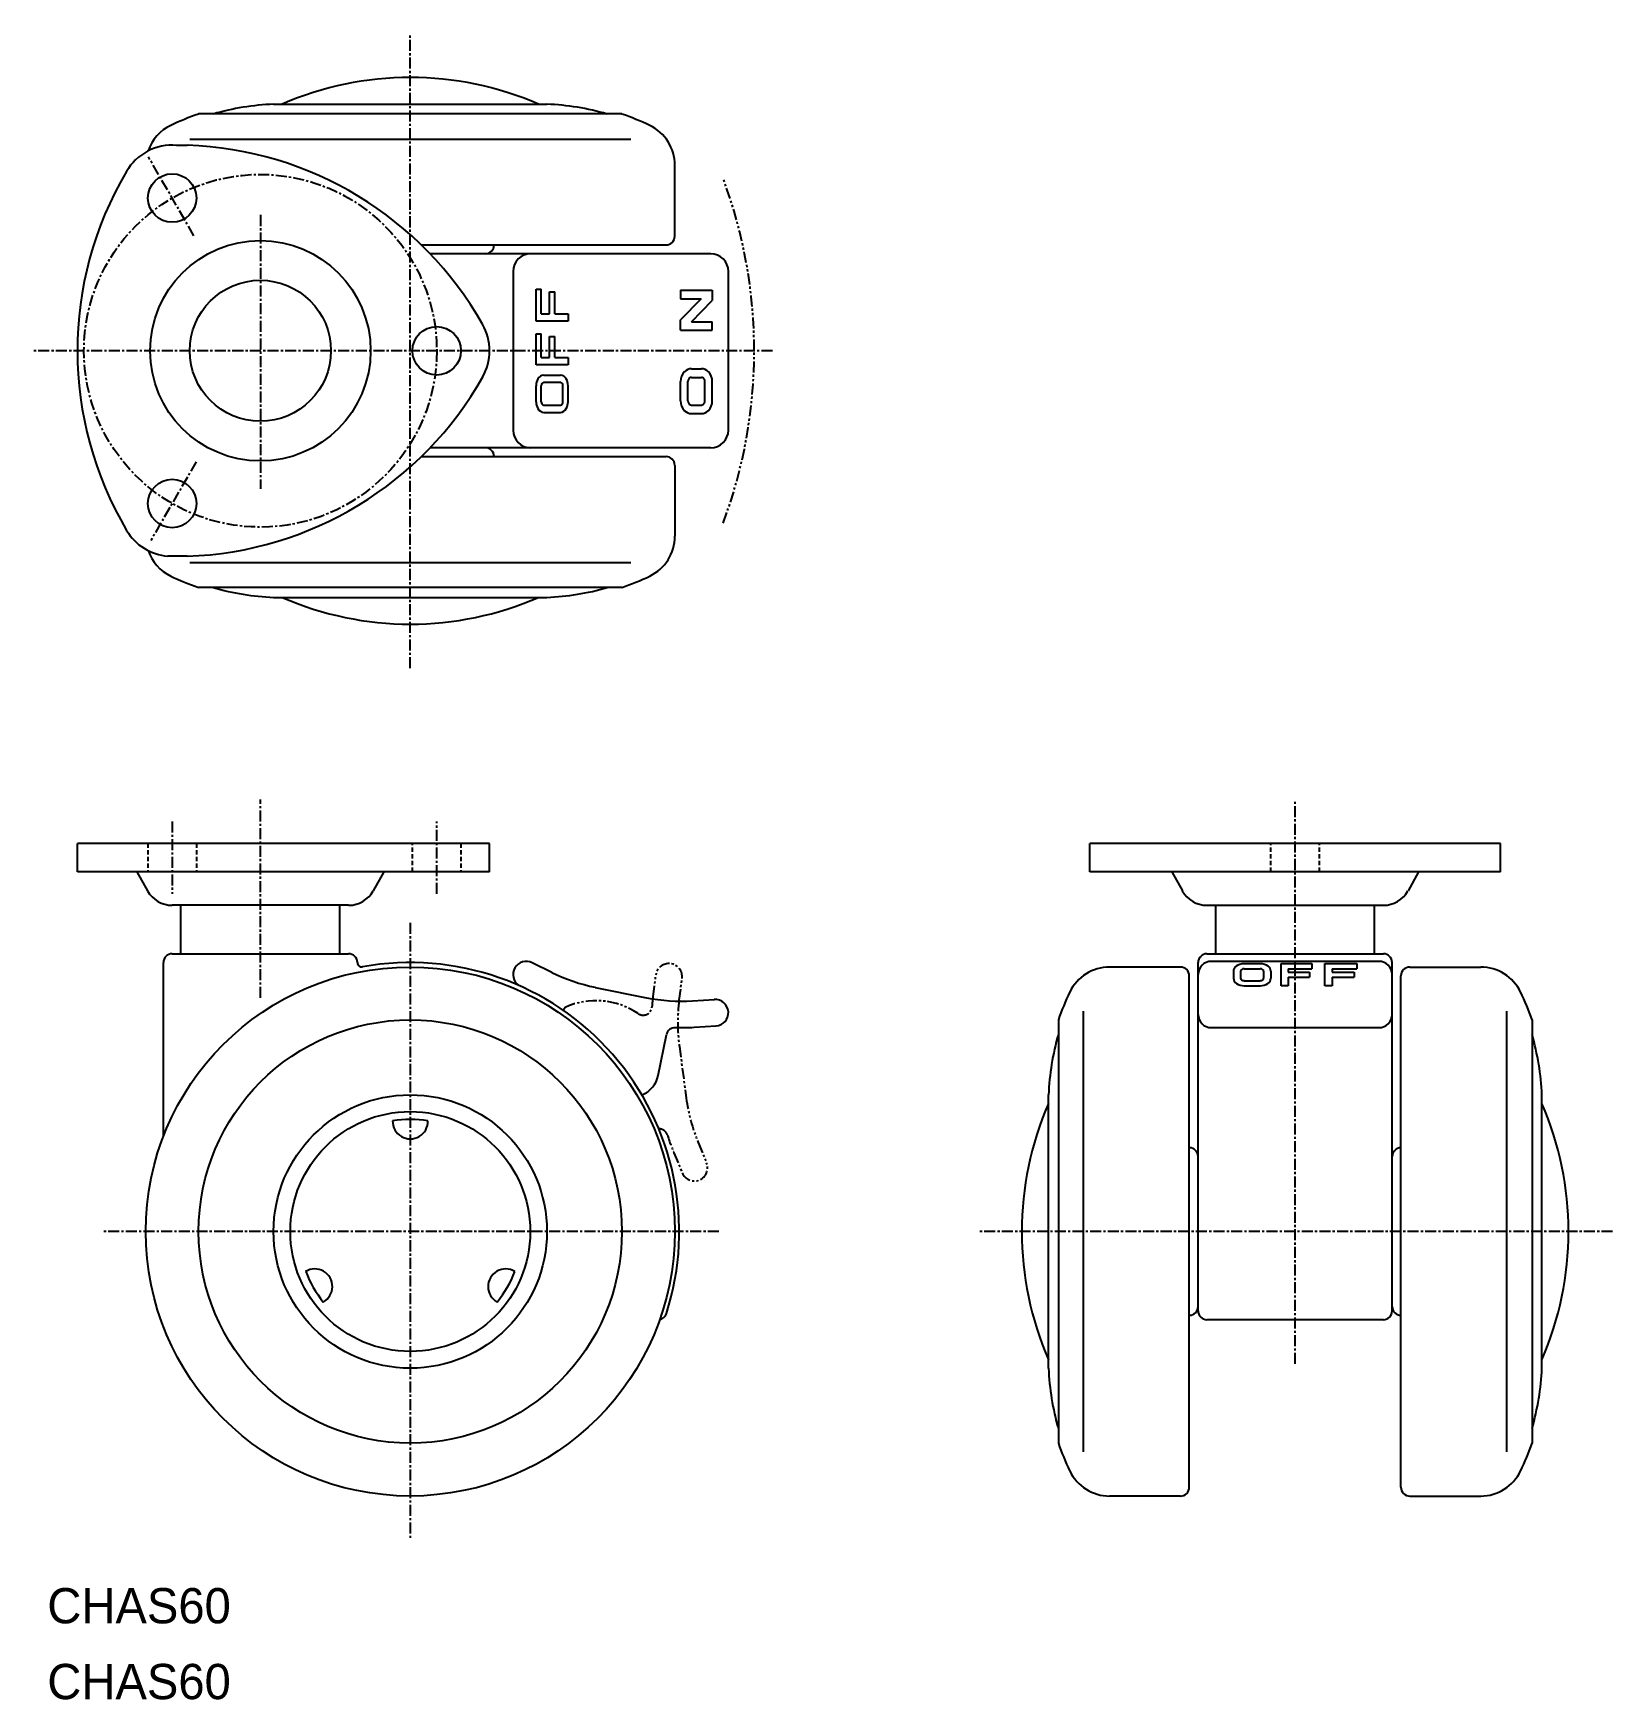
# Model space of a CAD drawing. Extents: x -2 to 178, y 0 to 189.
import ezdxf

# ---------------------------------------------------------------- set-up
doc = ezdxf.new("R2010")
doc.units = 0
for name, pattern in [('CENTER', [2, 1.25, -0.25, 0.25, -0.25]), ('DASHED', [0.75, 0.5, -0.25]), ('PHANTOM', [2.5, 1.25, -0.25, 0.25, -0.25, 0.25, -0.25])]:
    doc.linetypes.add(name, pattern=pattern)
doc.layers.get('0').update_dxf_attribs({"linetype": 'CONTINUOUS'})
doc.layers.add('CENTER', color=1, linetype='CENTER')

msp = doc.modelspace()

# ---------------------------------------------------------------- linework, layer by layer
at = {"color": 7, "linetype": 'CONTINUOUS'}
for p, q in [((65.16, 179.79), (17.16, 179.79)), ((25.66, 180.91), (56.66, 180.91)), ((15.87, 176.23), (14.65, 176.23)), ((16.16, 176.93), (66.16, 176.93)), ((71.16, 165.93), (71.16, 173.98)), ((42.42, 164.93), (70.16, 164.93)), ((75.23, 163.93), (43.41, 163.93)), ((52.82, 161.93), (52.82, 143.93)), ((77.23, 143.93), (77.23, 161.93)), ((55.45, 156.3), (55.45, 159.93)), ((55.45, 159.93), (56.02, 159.93)), ((56.02, 157.12), (56.02, 159.93)), ((56.96, 157.12), (56.96, 159.63)), ((56.96, 159.63), (57.54, 159.63)), ((57.54, 157.12), (57.54, 159.63)), ((71.81, 159.8), (71.81, 158.82)), ((71.81, 159.8), (75.41, 159.8)), ((74.15, 158.82), (71.81, 156.43)), ((71.81, 158.82), (74.15, 158.82)), ((75.41, 159.8), (75.41, 158.62)), ((56.02, 157.12), (56.96, 157.12)), ((57.54, 157.12), (59.05, 157.12)), ((59.05, 157.12), (59.05, 156.3)), ((73.06, 156.23), (75.41, 158.62)), ((59.05, 156.3), (55.45, 156.3)), ((71.81, 155.25), (71.81, 156.43)), ((71.81, 155.25), (75.41, 155.25)), ((73.06, 156.23), (75.41, 156.23)), ((75.41, 155.25), (75.41, 156.23)), ((55.45, 151.33), (55.45, 154.84)), ((55.45, 154.84), (56.02, 154.84)), ((56.02, 152.15), (56.02, 154.84)), ((56.96, 152.15), (56.96, 154.54)), ((56.96, 154.54), (57.54, 154.54)), ((57.54, 152.15), (57.54, 154.54)), ((59.05, 151.33), (55.45, 151.33)), ((56.02, 152.15), (56.96, 152.15)), ((57.54, 152.15), (59.05, 152.15)), ((59.05, 152.15), (59.05, 151.33)), ((56.3, 150.17), (58.19, 150.17)), ((56.3, 149.36), (58.19, 149.36)), ((71.81, 147.25), (71.81, 149.43)), ((72.64, 147.25), (72.64, 149.43)), ((73.04, 150.89), (74.17, 150.89)), ((73.04, 149.91), (74.17, 149.91)), ((74.57, 147.25), (74.57, 149.43)), ((75.41, 147.25), (75.41, 149.43)), ((55.45, 147.15), (55.45, 148.96)), ((56.02, 147.15), (56.02, 148.96)), ((58.47, 147.15), (58.47, 148.96)), ((59.05, 147.15), (59.05, 148.96)), ((56.3, 146.75), (58.19, 146.75)), ((56.3, 145.93), (58.19, 145.93)), ((73.04, 146.78), (74.17, 146.78)), ((73.04, 145.8), (74.17, 145.8)), ((75.23, 141.93), (43.41, 141.93)), ((42.42, 140.93), (70.16, 140.93)), ((71.16, 139.93), (71.16, 131.89)), ((15.87, 129.63), (13.66, 129.63)), ((16.16, 128.93), (66.16, 128.93)), ((65.16, 126.08), (17.16, 126.08)), ((25.66, 124.96), (56.66, 124.96)), ((50.16, 97.04), (3.42, 97.04)), ((3.42, 93.84), (3.42, 97.04)), ((50.16, 93.84), (50.16, 97.04)), ((118.2, 93.84), (118.2, 97.04)), ((164.8, 97.04), (118.2, 97.04)), ((164.8, 93.84), (164.8, 97.04)), ((50.16, 93.84), (3.42, 93.84)), ((10.16, 93.84), (11.37, 91.68)), ((38.16, 93.84), (36.95, 91.68)), ((164.8, 93.84), (118.2, 93.84)), ((127.5, 93.84), (128.71, 91.68)), ((155.5, 93.84), (154.3, 91.68)), ((34.16, 90.04), (14.16, 90.04)), ((15.16, 84.54), (15.16, 90.04)), ((33.16, 84.54), (33.16, 90.04)), ((131.5, 90.04), (151.5, 90.04)), ((132.5, 84.54), (132.5, 90.04)), ((150.5, 84.54), (150.5, 90.04)), ((13.16, 63.81), (13.16, 83.54)), ((14.16, 84.54), (34.16, 84.54)), ((57.2, 82.43), (54.98, 83.53)), ((130.5, 44.04), (130.5, 83.54)), ((131.5, 84.54), (151.5, 84.54)), ((151, 83.68), (132, 83.68)), ((135.72, 83.42), (137.53, 83.42)), ((139.9, 83.42), (143.41, 83.42)), ((139.9, 80.92), (139.9, 83.42)), ((143.41, 83.42), (143.41, 82.84)), ((144.87, 80.92), (144.87, 83.42)), ((144.87, 83.42), (148.5, 83.42)), ((148.5, 83.42), (148.5, 82.84)), ((152.5, 44.04), (152.5, 83.54)), ((128.5, 83.04), (120.46, 83.04)), ((129.5, 24.04), (129.5, 82.04)), ((134.5, 82.56), (134.5, 81.77)), ((135.32, 82.56), (135.32, 81.77)), ((135.72, 82.84), (137.53, 82.84)), ((135.72, 81.49), (137.53, 81.49)), ((137.93, 82.56), (137.93, 81.77)), ((138.75, 82.56), (138.75, 81.77)), ((140.72, 82.84), (143.41, 82.84)), ((140.72, 82.84), (140.72, 82.45)), ((140.72, 82.45), (143.11, 82.45)), ((140.72, 81.87), (140.72, 80.92)), ((140.72, 81.87), (143.11, 81.87)), ((143.11, 82.45), (143.11, 81.87)), ((145.69, 82.84), (148.5, 82.84)), ((145.69, 82.84), (145.69, 82.45)), ((145.69, 82.45), (148.2, 82.45)), ((145.69, 81.87), (148.2, 81.87)), ((145.69, 81.87), (145.69, 80.92)), ((148.2, 82.45), (148.2, 81.87)), ((153.5, 24.04), (153.5, 82.04)), ((154.5, 83.04), (162.55, 83.04)), ((62.14, 80.73), (67.96, 79.56)), ((135.72, 80.92), (137.53, 80.92)), ((140.72, 80.92), (139.9, 80.92)), ((145.69, 80.92), (144.87, 80.92)), ((73.17, 79.2), (75.64, 79.35)), ((117.5, 28.04), (117.5, 78.04)), ((165.5, 28.04), (165.5, 78.04)), ((73.36, 76.2), (75.83, 76.36)), ((114.65, 77.04), (114.65, 29.04)), ((132, 76.16), (151, 76.16)), ((168.36, 77.04), (168.36, 29.04)), ((69.27, 70.74), (70.2, 75.36)), ((113.53, 37.54), (113.53, 68.54)), ((169.48, 37.54), (169.48, 68.54)), ((151.5, 43.04), (131.5, 43.04)), ((128.5, 23.04), (120.46, 23.04)), ((154.5, 23.04), (162.55, 23.04))]:
    msp.add_line(p, q, dxfattribs=at)
at = {"color": 3, "linetype": 'DASHED'}
for p, q in [((11.41, 97.04), (11.41, 93.84)), ((16.91, 97.04), (16.91, 93.84)), ((41.41, 93.84), (41.41, 97.04)), ((46.91, 97.04), (46.91, 93.84)), ((138.75, 93.84), (138.75, 97.04)), ((144.25, 93.84), (144.25, 97.04))]:
    msp.add_line(p, q, dxfattribs=at)
at = {"color": 3, "linetype": 'PHANTOM'}
for p, q in [((68.69, 79.67), (69.01, 82.12)), ((71.66, 79.28), (71.98, 81.73)), ((58.71, 78.45), (58.51, 78.12)), ((71.67, 74.06), (72.45, 68.17)), ((73.81, 63.13), (74.76, 60.85)), ((71.04, 61.98), (71.99, 59.69))]:
    msp.add_line(p, q, dxfattribs=at)
at = {"color": 7, "linetype": 'CONTINUOUS'}
for centre, radius in [((14.16, 170.25), 2.75), ((24.16, 152.93), 12.5), ((24.16, 152.93), 8), ((44.16, 152.93), 2.75), ((14.16, 135.61), 2.75), ((41.16, 53.04), 30), ((41.16, 53.04), 24), ((41.16, 53.04), 15.5), ((41.16, 53.04), 13.6)]:
    msp.add_circle(centre, radius, dxfattribs=at)
for centre, radius, start, end in [((41.16, 147.53), 36.4, 66.4643, 113.5357), ((26.96, 151.43), 30, 109.0757, 115.606), ((26.96, 151.43), 29.5, 92.5276, 106.0323), ((55.35, 151.43), 29.5, 73.9677, 87.4724), ((55.35, 151.43), 30, 64.394, 70.9243), ((16.16, 173.98), 5, 115.606, 161.1245), ((66.16, 173.98), 5, 0, 64.394), ((14.16, 170.25), 6, 85.2627, 149.9997), ((14.53, 136.26), 40, 29.4682, 88.0761), ((43.42, 152.93), 40, 149.4682, 210.6257), ((49.66, 164.93), 1, 270, 0), ((70.16, 165.93), 1, 270, 0), ((54.82, 161.93), 2, 90, 180), ((75.23, 161.93), 2, 0, 90), ((44.16, 152.93), 6, 330, 29.9999), ((14.53, 169.61), 40, 271.9234, 330.6257), ((56.99, 148.98), 1.55, 150.9368, 180.6376), ((56.36, 149.37), 0.811, 94.3477, 153.1704), ((56.42, 148.98), 0.4, 107.6833, 181.7851), ((58.13, 149.37), 0.811, 26.8296, 85.6523), ((58.07, 148.98), 0.4, 358.2149, 72.3167), ((57.5, 148.98), 1.55, 359.3624, 29.0632), ((73.37, 149.46), 1.57, 135.3756, 180.8986), ((73.06, 149.76), 1.13, 90.8157, 134.9486), ((73.16, 149.44), 0.524, 144.7775, 180.4399), ((73.05, 149.52), 0.383, 91.5853, 145.583), ((74.15, 149.76), 1.13, 45.0514, 89.1843), ((74.16, 149.52), 0.383, 34.417, 88.4147), ((74.05, 149.44), 0.524, 359.5601, 35.2225), ((73.84, 149.46), 1.57, 359.1014, 44.6244), ((56.99, 147.13), 1.55, 179.3624, 209.0632), ((56.36, 146.74), 0.811, 206.8296, 265.6523), ((56.42, 147.13), 0.4, 178.2149, 252.3167), ((58.07, 147.13), 0.4, 287.6833, 1.7851), ((58.13, 146.74), 0.811, 274.3477, 333.1704), ((57.5, 147.13), 1.55, 330.9368, 0.6376), ((73.37, 147.23), 1.57, 179.1014, 224.6244), ((73.06, 146.93), 1.13, 225.0514, 269.1843), ((73.16, 147.25), 0.524, 179.5601, 215.2225), ((73.05, 147.16), 0.383, 214.417, 268.4147), ((74.16, 147.16), 0.383, 271.5853, 325.583), ((74.15, 146.93), 1.13, 270.8157, 314.9486), ((74.05, 147.25), 0.524, 324.7775, 0.4399), ((73.84, 147.23), 1.57, 315.3756, 0.8986), ((54.82, 143.93), 2, 180, 270), ((75.23, 143.93), 2, 270, 0), ((49.66, 140.93), 1, 0, 90), ((70.16, 139.93), 1, 0, 90), ((14.16, 135.61), 6, 210.6257, 265.2601), ((66.16, 131.89), 5, 295.606, 0), ((16.16, 131.89), 5, 198.8755, 244.394), ((26.96, 154.43), 30, 244.394, 250.9243), ((55.35, 154.43), 30, 289.0757, 295.606), ((26.96, 154.43), 29.5, 253.9677, 267.4724), ((41.16, 158.33), 36.4, 246.4643, 293.5357), ((55.35, 154.43), 29.5, 272.5276, 286.0323), ((14.16, 93.24), 3.2, 209.1762, 270), ((34.16, 93.24), 3.2, 270, 330.8238), ((131.5, 93.24), 3.2, 209.1762, 270), ((151.5, 93.24), 3.2, 270, 330.8238), ((14.16, 83.54), 1, 90, 180), ((34.16, 83.54), 1, 0, 90), ((35.66, 83.55), 0.5, 180, 280.2195), ((41.16, 53.04), 30.5, 342.2367, 100.2195), ((54.32, 82.18), 1.5, 63.5742, 235.6453), ((131.5, 83.54), 1, 90, 180), ((132, 82.18), 1.5, 90, 180), ((135.69, 81.94), 1.47, 88.8264, 126.7998), ((137.56, 81.94), 1.47, 53.2002, 91.1736), ((151, 82.18), 1.5, 0, 90), ((151.5, 83.54), 1, 0, 90), ((66.1, 100.34), 20, 243.5742, 258.5742), ((120.46, 78.04), 5, 90, 154.394), ((128.5, 82.04), 1, 0, 90), ((135.24, 82.53), 0.74, 126.5241, 177.5737), ((135.24, 81.8), 0.737, 182.0907, 236.881), ((135.57, 82.55), 0.25, 116.9752, 177.2914), ((135.56, 81.78), 0.242, 182.5829, 234.751), ((135.71, 81.97), 0.474, 233.7931, 271.3663), ((135.71, 82.34), 0.499, 89.2497, 120.1766), ((137.54, 82.36), 0.481, 56.1333, 91.1746), ((137.55, 81.97), 0.478, 268.673, 305.519), ((137.68, 82.55), 0.247, 2.8497, 58.0587), ((137.68, 81.78), 0.245, 304.8862, 357.2465), ((138.01, 81.8), 0.737, 303.119, 357.9093), ((138.01, 82.53), 0.74, 2.4263, 53.4759), ((154.5, 82.04), 1, 90, 180), ((162.55, 78.04), 5, 25.606, 90), ((71.92, 99.16), 20, 258.5742, 273.5742), ((143, 67.24), 30, 154.394, 160.9243), ((135.68, 82.38), 1.46, 234.8436, 271.4283), ((137.57, 82.38), 1.46, 268.5717, 305.1564), ((140.01, 67.24), 30, 19.0757, 25.606), ((75.73, 77.86), 1.5, 273.5742, 93.5742), ((132, 77.66), 1.5, 180, 270), ((151, 77.66), 1.5, 270, 0), ((71.18, 75.16), 1, 88.3473, 168.5742), ((71.92, 99.16), 23, 268.2285, 273.5742), ((143, 67.24), 29.5, 163.9677, 177.4724), ((140.01, 67.24), 29.5, 2.5276, 16.0323), ((66.33, 71.33), 3, 291.4443, 348.5742), ((146.9, 53.04), 36.4, 156.4643, 203.5357), ((136.1, 53.04), 36.4, 336.4643, 23.5357), ((41.16, 53.04), 12.7, 80.9393, 99.0607), ((41.16, 65.54), 2, 178.8225, 1.1775), ((129.5, 61.54), 1, 0, 90), ((153.5, 61.54), 1, 90, 180), ((30.33, 46.79), 2, 298.8225, 121.1775), ((41.16, 53.04), 12.7, 200.9393, 219.0607), ((51.98, 46.79), 2, 58.8225, 241.1775), ((41.16, 53.04), 12.7, 320.9393, 339.0607), ((69.25, 44.04), 1, 281.3992, 342.2367), ((129.5, 44.54), 1, 270, 0), ((131.5, 44.04), 1, 180, 270), ((151.5, 44.04), 1, 270, 0), ((153.5, 44.54), 1, 180, 270), ((143, 38.84), 29.5, 182.5276, 196.0323), ((140.01, 38.84), 29.5, 343.9677, 357.4724), ((143, 38.84), 30, 199.0757, 205.606), ((140.01, 38.84), 30, 334.394, 340.9243), ((120.46, 28.04), 5, 205.606, 270), ((162.55, 28.04), 5, 270, 334.394), ((128.5, 24.04), 1, 270, 0), ((154.5, 24.04), 1, 180, 270)]:
    msp.add_arc(centre, radius, start, end, dxfattribs=at)
at = {"color": 3, "linetype": 'PHANTOM'}
for centre, radius, start, end in [((24.16, 152.93), 56, 339.5812, 20.2834), ((70.49, 81.93), 1.5, 352.5742, 172.5742), ((91.49, 76.7), 23, 172.5742, 175.5201), ((62.23, 70.72), 8.5, 55.83, 114.4397), ((67.56, 78.58), 1, 235.83, 355.3115), ((91.49, 76.7), 20, 172.5742, 187.5742), ((92.28, 70.81), 20, 187.5742, 202.5742), ((69.35, 63.69), 1, 17.3473, 90.1359), ((92.28, 70.81), 23, 197.2285, 202.5742), ((73.37, 60.27), 1.5, 202.5742, 22.5742)]:
    msp.add_arc(centre, radius, start, end, dxfattribs=at)
at = {"layer": 'CENTER', "color": 1, "linetype": 'CENTER'}
for p, q in [((41.16, 116.93), (41.16, 188.93)), ((16.63, 165.98), (11.46, 174.92)), ((24.16, 168.33), (24.16, 137.29)), ((82.23, 152.93), (-1.58, 152.93)), ((16.89, 140.34), (11.75, 131.43)), ((24.16, 79.54), (24.16, 102.04)), ((141.5, 38.04), (141.5, 102.04)), ((14.16, 99.54), (14.16, 91.34)), ((44.16, 91.34), (44.16, 99.54)), ((41.16, 88.04), (41.16, 18.04)), ((76.16, 53.04), (6.16, 53.04)), ((177.5, 53.04), (105.5, 53.04))]:
    msp.add_line(p, q, dxfattribs=at)
msp.add_circle((24.16, 152.93), 20, dxfattribs=at)

# ---------------------------------------------------------------- texts
at = {"color": 7, "linetype": 'CONTINUOUS'}
for p in [(0, 8.6), (0, 0)]:
    msp.add_text('CHAS60', height=4, dxfattribs=at).set_placement(p)

doc.saveas('drawing.dxf')
